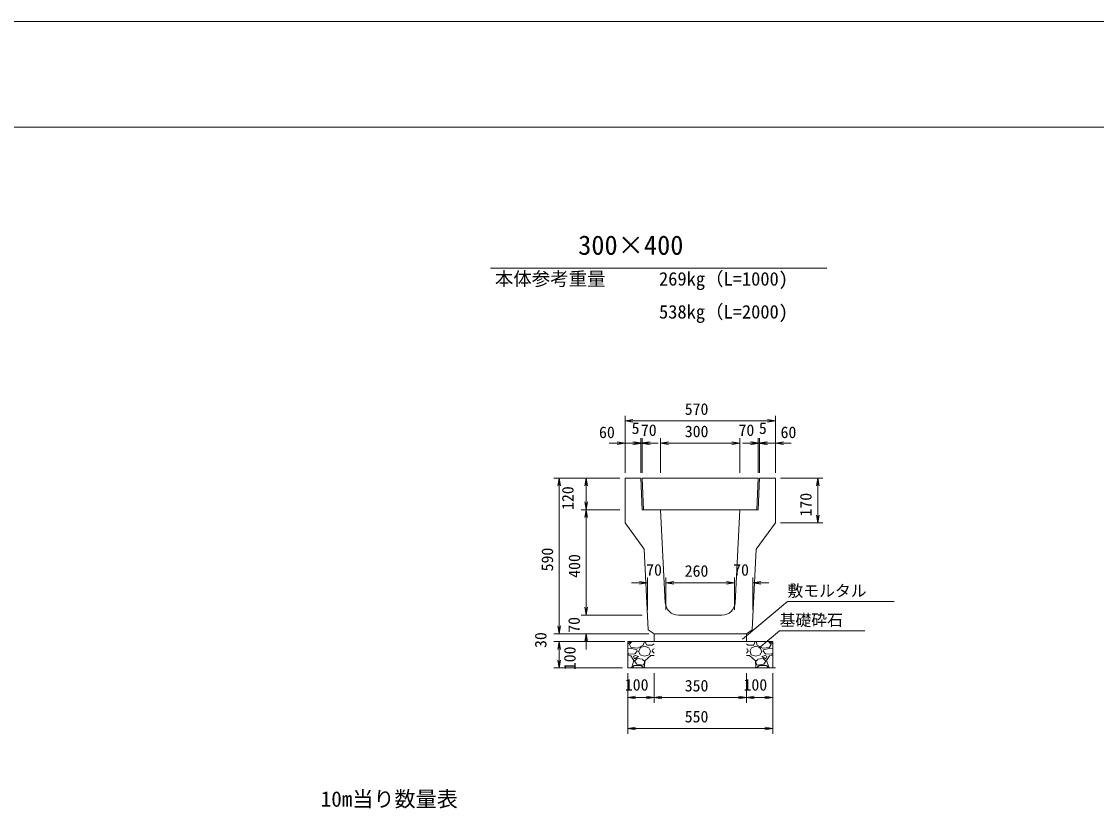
# Model space of a CAD drawing. Units: millimetres, scale not verified. Extents: x 0 to 84100, y 0 to 59400.
# Drawn here: x 25733 to 46112, y 44481 to 59400 of the extents above; entities that cross this region are included whole.
import ezdxf
from ezdxf.enums import TextEntityAlignment as Align

# ---------------------------------------------------------------- set-up
doc = ezdxf.new("R2010")
doc.units = ezdxf.units.MM
doc.header["$LTSCALE"] = 100
for name, color, linetype in [('D-MTR-TXT(文字列）', 7, 'Continuous'), ('D-MTR（材料表タイトル）', 7, 'Continuous'), ('D-STR-TXT（文字）', 7, 'Continuous'), ('D-TTL-TXT（文字）', 7, 'Continuous')]:
    doc.layers.add(name, color=color, linetype=linetype)
for name, color, linetype, lineweight in [('D-STR-DIM（寸法）', 7, 'Continuous', 18), ('D-STR-HTXT（旗揚げ）', 7, 'Continuous', 18), ('D-STR-STRn（構造物）', 7, 'Continuous', 18), ('D-STR（構造物外形線）', 1, 'Continuous', 18), ('D-TTL(外枠）', 2, 'Continuous', 18), ('DEFPOINTS_2', 8, 'Continuous', 18)]:
    doc.layers.add(name, color=color, linetype=linetype, lineweight=lineweight)
doc.styles.add('ＭＳ ゴシック', font='')
doc.styles.get('ＭＳ ゴシック').set_extended_font_data('MS Gothic')

msp = doc.modelspace()

# ---------------------------------------------------------------- linework, layer by layer
at = {"layer": 'D-STR-DIM（寸法）'}
for p, q in [((37174.4, 50844.7), (37174.4, 51927.5)), ((37174.4, 51827.5), (37324.4, 51852.5)), ((37324.4, 51802.5), (37174.4, 51827.5)), ((37174.4, 51827.5), (37324.4, 51827.5)), ((39874.4, 51827.5), (37324.4, 51827.5)), ((39874.4, 51852.5), (40024.4, 51827.5)), ((40024.4, 51827.5), (39874.4, 51802.5)), ((40024.4, 51827.5), (39874.4, 51827.5)), ((40024.4, 50844.7), (40024.4, 51927.5)), ((37024.4, 51403.9), (36874.4, 51403.9)), ((37024.4, 51428.9), (37174.4, 51403.9)), ((37174.4, 51403.9), (37024.4, 51378.9)), ((37174.4, 51403.9), (37024.4, 51403.9)), ((37174.4, 50844.7), (37174.4, 51503.9)), ((37324.4, 51403.9), (37174.4, 51403.9)), ((37349.4, 51403.9), (37199.4, 51403.9)), ((37324.4, 51428.9), (37474.4, 51403.9)), ((37474.4, 51403.9), (37324.4, 51378.9)), ((37474.4, 51403.9), (37324.4, 51403.9)), ((37349.4, 51428.9), (37499.4, 51403.9)), ((37499.4, 51403.9), (37349.4, 51378.9)), ((37499.4, 51403.9), (37349.4, 51403.9)), ((37474.4, 50844.7), (37474.4, 51503.9)), ((37474.4, 50844.7), (37474.4, 51503.9)), ((37474.4, 51403.9), (37624.4, 51428.9)), ((37624.4, 51378.9), (37474.4, 51403.9)), ((37474.4, 51403.9), (37624.4, 51403.9)), ((37499.4, 50844.7), (37499.4, 51503.9)), ((37499.4, 50844.7), (37499.4, 51503.9)), ((37499.4, 51403.9), (37649.4, 51428.9)), ((37649.4, 51378.9), (37499.4, 51403.9)), ((37499.4, 51403.9), (37649.4, 51403.9)), ((37624.4, 51403.9), (37774.4, 51403.9)), ((37649.4, 51403.9), (37799.4, 51403.9)), ((37849.4, 50844.7), (37849.4, 51503.9)), ((37849.4, 50844.7), (37849.4, 51503.9)), ((37849.4, 51403.9), (37999.4, 51428.9)), ((37849.4, 51403.9), (37999.4, 51428.9)), ((37999.4, 51378.9), (37849.4, 51403.9)), ((37849.4, 51403.9), (37999.4, 51403.9)), ((37999.4, 51378.9), (37849.4, 51403.9)), ((37849.4, 51403.9), (37999.4, 51403.9)), ((37999.4, 51403.9), (39200.9, 51403.9)), ((37999.4, 51403.9), (38149.4, 51403.9)), ((39200.9, 51403.9), (39050.9, 51403.9)), ((39200.9, 51428.9), (39350.9, 51403.9)), ((39200.9, 51428.9), (39350.9, 51403.9)), ((39350.9, 51403.9), (39200.9, 51378.9)), ((39350.9, 51403.9), (39200.9, 51403.9)), ((39350.9, 51403.9), (39200.9, 51378.9)), ((39350.9, 51403.9), (39200.9, 51403.9)), ((39350.9, 50844.7), (39350.9, 51503.9)), ((39350.9, 50844.7), (39350.9, 51503.9)), ((39550.9, 51403.9), (39400.9, 51403.9)), ((39575.9, 51403.9), (39425.9, 51403.9)), ((39550.9, 51428.9), (39700.9, 51403.9)), ((39700.9, 51403.9), (39550.9, 51378.9)), ((39700.9, 51403.9), (39550.9, 51403.9)), ((39575.9, 51428.9), (39725.9, 51403.9)), ((39725.9, 51403.9), (39575.9, 51378.9)), ((39725.9, 51403.9), (39575.9, 51403.9)), ((39700.9, 50844.7), (39700.9, 51503.9)), ((39700.9, 50844.7), (39700.9, 51503.9)), ((39700.9, 51403.9), (39850.9, 51428.9)), ((39850.9, 51378.9), (39700.9, 51403.9)), ((39700.9, 51403.9), (39850.9, 51403.9)), ((39725.9, 50844.7), (39725.9, 51503.9)), ((39725.9, 50844.7), (39725.9, 51503.9)), ((39725.9, 51403.9), (39875.9, 51428.9)), ((39875.9, 51378.9), (39725.9, 51403.9)), ((39725.9, 51403.9), (39875.9, 51403.9)), ((39850.9, 51403.9), (40000.9, 51403.9)), ((39875.9, 51403.9), (40025.9, 51403.9)), ((40025.9, 50844.7), (40025.9, 51503.9)), ((40025.9, 51403.9), (40175.9, 51428.9)), ((40175.9, 51378.9), (40025.9, 51403.9)), ((40025.9, 51403.9), (40175.9, 51403.9)), ((40175.9, 51403.9), (40325.9, 51403.9)), ((37074.4, 50744.7), (35826, 50744.7)), ((35901, 50594.7), (35926, 50744.7)), ((35926, 50744.7), (35951, 50594.7)), ((35926, 50744.7), (35926, 50594.7)), ((35926, 50594.7), (35926, 47944.7)), ((37074.4, 50744.7), (36339.6, 50744.7)), ((36414.6, 50594.7), (36439.6, 50744.7)), ((36439.6, 50744.7), (36464.6, 50594.7)), ((36439.6, 50744.7), (36439.6, 50594.7)), ((36439.6, 50594.7), (36439.6, 50294.7)), ((40124.4, 50744.7), (40926.8, 50744.7)), ((40801.8, 50594.7), (40826.8, 50744.7)), ((40826.8, 50744.7), (40851.8, 50594.7)), ((40826.8, 50744.7), (40826.8, 50594.7)), ((40826.8, 50594.7), (40826.8, 50044.7)), ((37074.4, 50144.7), (36339.6, 50144.7)), ((37074.4, 50144.7), (36339.6, 50144.7)), ((36439.6, 50144.7), (36414.6, 50294.7)), ((36414.6, 49994.7), (36439.6, 50144.7)), ((36464.6, 50294.7), (36439.6, 50144.7)), ((36439.6, 50144.7), (36439.6, 50294.7)), ((36439.6, 50144.7), (36464.6, 49994.7)), ((36439.6, 50144.7), (36439.6, 49994.7)), ((36439.6, 49994.7), (36439.6, 48294.7)), ((40826.8, 49894.7), (40801.8, 50044.7)), ((40851.8, 50044.7), (40826.8, 49894.7)), ((40826.8, 49894.7), (40826.8, 50044.7)), ((40124.4, 49894.7), (40926.8, 49894.7)), ((37449.4, 48758.8), (37299.4, 48758.8)), ((37449.4, 48783.8), (37599.4, 48758.8)), ((37599.4, 48758.8), (37449.4, 48733.8)), ((37599.4, 48758.8), (37449.4, 48758.8)), ((37599.4, 48244.7), (37599.4, 48858.8)), ((37949.4, 48244.7), (37949.4, 48858.8)), ((37949.4, 48244.7), (37949.4, 48858.8)), ((37949.4, 48758.8), (38099.4, 48783.8)), ((37949.4, 48758.8), (38099.4, 48783.8)), ((38099.4, 48733.8), (37949.4, 48758.8)), ((37949.4, 48758.8), (38099.4, 48758.8)), ((38099.4, 48733.8), (37949.4, 48758.8)), ((37949.4, 48758.8), (38099.4, 48758.8)), ((38099.4, 48758.8), (39099.4, 48758.8)), ((38099.4, 48758.8), (38249.4, 48758.8)), ((39099.4, 48758.8), (38949.4, 48758.8)), ((39099.4, 48783.8), (39249.4, 48758.8)), ((39099.4, 48783.8), (39249.4, 48758.8)), ((39249.4, 48758.8), (39099.4, 48733.8)), ((39249.4, 48758.8), (39099.4, 48758.8)), ((39249.4, 48758.8), (39099.4, 48733.8)), ((39249.4, 48758.8), (39099.4, 48758.8)), ((39249.4, 48244.7), (39249.4, 48858.8)), ((39249.4, 48244.7), (39249.4, 48858.8)), ((39599.4, 48244.7), (39599.4, 48858.8)), ((39599.4, 48758.8), (39749.4, 48783.8)), ((39749.4, 48733.8), (39599.4, 48758.8)), ((39599.4, 48758.8), (39749.4, 48758.8)), ((39749.4, 48758.8), (39899.4, 48758.8)), ((36439.6, 48294.7), (36439.6, 48444.7)), ((37499.4, 48144.7), (36339.6, 48144.7)), ((37499.4, 48144.7), (36339.6, 48144.7)), ((36439.6, 48144.7), (36414.6, 48294.7)), ((36439.6, 48144.7), (36414.6, 48294.7)), ((36464.6, 48294.7), (36439.6, 48144.7)), ((36439.6, 48144.7), (36439.6, 48294.7)), ((36464.6, 48294.7), (36439.6, 48144.7)), ((36439.6, 48144.7), (36439.6, 48294.7)), ((35926, 47794.7), (35901, 47944.7)), ((35926, 47794.7), (35901, 47944.7)), ((35926, 47944.7), (35926, 48094.7)), ((35951, 47944.7), (35926, 47794.7)), ((35926, 47794.7), (35926, 47944.7)), ((35951, 47944.7), (35926, 47794.7)), ((35926, 47794.7), (35926, 47944.7)), ((37624.4, 47794.7), (35826, 47794.7)), ((37624.4, 47794.7), (35826, 47794.7)), ((37624.4, 47794.7), (36339.6, 47794.7)), ((36414.6, 47644.7), (36439.6, 47794.7)), ((36439.6, 47794.7), (36464.6, 47644.7)), ((36439.6, 47794.7), (36439.6, 47644.7)), ((37124.4, 47644.7), (35826, 47644.7)), ((37169.4, 47644.7), (35826, 47644.7)), ((35901, 47494.7), (35926, 47644.7)), ((35901, 47494.7), (35926, 47644.7)), ((35926, 47644.7), (35951, 47494.7)), ((35926, 47644.7), (35926, 47494.7)), ((35926, 47644.7), (35951, 47494.7)), ((35926, 47644.7), (35926, 47494.7)), ((35926, 47494.7), (35926, 47344.7)), ((35926, 47494.7), (35926, 47294.7)), ((36439.6, 47644.7), (36439.6, 47494.7)), ((35926, 47144.7), (35901, 47294.7)), ((35951, 47294.7), (35926, 47144.7)), ((35926, 47144.7), (35926, 47294.7)), ((37124.4, 47144.7), (35826, 47144.7)), ((37224.4, 47044.7), (37224.4, 45896.9)), ((37224.4, 47044.7), (37224.4, 46483.5)), ((37724.4, 47044.7), (37724.4, 46483.5)), ((37724.4, 47044.7), (37724.4, 46483.5)), ((39474.4, 47044.7), (39474.4, 46483.5)), ((39474.4, 47044.7), (39474.4, 46483.5)), ((39974.4, 47044.7), (39974.4, 45896.9)), ((39974.4, 47044.7), (39974.4, 46483.5)), ((37224.4, 46583.5), (37374.4, 46608.5)), ((37374.4, 46558.5), (37224.4, 46583.5)), ((37224.4, 46583.5), (37374.4, 46583.5)), ((37574.4, 46583.5), (37374.4, 46583.5)), ((37574.4, 46608.5), (37724.4, 46583.5)), ((37724.4, 46583.5), (37574.4, 46558.5)), ((37724.4, 46583.5), (37574.4, 46583.5)), ((37724.4, 46583.5), (37874.4, 46608.5)), ((37874.4, 46558.5), (37724.4, 46583.5)), ((37724.4, 46583.5), (37874.4, 46583.5)), ((39324.4, 46583.5), (37874.4, 46583.5)), ((39324.4, 46608.5), (39474.4, 46583.5)), ((39474.4, 46583.5), (39324.4, 46558.5)), ((39474.4, 46583.5), (39324.4, 46583.5)), ((39474.4, 46583.5), (39624.4, 46608.5)), ((39624.4, 46558.5), (39474.4, 46583.5)), ((39474.4, 46583.5), (39624.4, 46583.5)), ((39624.4, 46583.5), (39824.4, 46583.5)), ((39824.4, 46608.5), (39974.4, 46583.5)), ((39974.4, 46583.5), (39824.4, 46558.5)), ((39974.4, 46583.5), (39824.4, 46583.5)), ((37224.4, 45996.9), (37374.4, 46021.9)), ((37374.4, 45971.9), (37224.4, 45996.9)), ((37224.4, 45996.9), (37374.4, 45996.9)), ((39824.4, 45996.9), (37374.4, 45996.9)), ((39824.4, 46021.9), (39974.4, 45996.9)), ((39974.4, 45996.9), (39824.4, 45971.9)), ((39974.4, 45996.9), (39824.4, 45996.9))]:
    msp.add_line(p, q, dxfattribs=at)
at = {"layer": 'D-STR-HTXT（旗揚げ）'}
for p, q in [((34623.5, 54723), (41001.8, 54723)), ((39401.6, 47690.8), (40254.2, 48407.1)), ((42276.9, 48407.1), (40254.2, 48407.1)), ((39711.1, 47522.2), (40104.4, 47851.9)), ((41721.2, 47851.9), (40104.4, 47851.9))]:
    msp.add_line(p, q, dxfattribs=at)
at = {"layer": 'D-STR-STRn（構造物）'}
for p, q in [((37724.4, 47794.7), (37724.4, 47644.7)), ((39474.4, 47794.7), (39474.4, 47644.7)), ((37724.4, 47644.7), (37224.4, 47644.7)), ((37224.4, 47644.7), (37224.4, 47144.7)), ((37224.4, 47601.2), (37280.7, 47644.7)), ((37300.7, 47513.9), (37224.4, 47505.8)), ((37255.2, 47589.5), (37304.9, 47644.7)), ((37291.2, 47529.2), (37256.2, 47589.2)), ((37414.9, 47520.5), (37289.9, 47530.5)), ((37400.1, 47489.7), (37300.1, 47514.7)), ((37405.3, 47464.1), (37400.3, 47489.1)), ((37520.5, 47574.1), (37415.5, 47519.1)), ((37435.1, 47464.4), (37465.1, 47534.4)), ((37465.3, 47534.4), (37545.3, 47559.4)), ((37540.4, 47644.4), (37520.4, 47574.4)), ((37545.1, 47559.4), (37625.1, 47529.4)), ((37557.4, 47644.7), (37584.4, 47580.6)), ((37584.9, 47579.2), (37689.9, 47574.2)), ((37625.3, 47529.3), (37655.3, 47464.3)), ((37690.1, 47464.6), (37705.1, 47504.6)), ((37690.3, 47574.8), (37724.4, 47601.2)), ((37724.4, 47505.8), (37705.7, 47503.9)), ((39524.4, 47644.7), (37724.4, 47644.7)), ((39474.4, 47644.7), (39974.4, 47644.7)), ((39508.5, 47574.8), (39474.4, 47601.2)), ((39474.4, 47505.8), (39493.1, 47503.9)), ((39508.6, 47464.6), (39493.6, 47504.6)), ((39613.8, 47579.2), (39508.8, 47574.2)), ((39573.4, 47529.3), (39543.4, 47464.3)), ((39653.7, 47559.4), (39573.7, 47529.4)), ((39641.3, 47644.7), (39614.3, 47580.6)), ((39733.4, 47534.4), (39653.4, 47559.4)), ((39658.3, 47644.4), (39678.3, 47574.4)), ((39678.3, 47574.1), (39783.3, 47519.1)), ((39763.6, 47464.4), (39733.6, 47534.4)), ((39783.8, 47520.5), (39908.8, 47530.5)), ((39793.4, 47464.1), (39798.4, 47489.1)), ((39798.7, 47489.7), (39898.7, 47514.7)), ((39943.5, 47589.5), (39893.8, 47644.7)), ((39898.1, 47513.9), (39974.4, 47505.8)), ((39907.5, 47529.2), (39942.5, 47589.2)), ((39974.4, 47601.2), (39918.1, 47644.7)), ((39974.4, 47644.7), (39974.4, 47144.7)), ((37245.1, 47406.1), (37224.4, 47428.7)), ((37285.4, 47373.9), (37224.4, 47379)), ((37359.9, 47414.8), (37244.9, 47404.8)), ((37341.3, 47284.7), (37286.3, 47374.7)), ((37300.3, 47159.3), (37340.3, 47284.3)), ((37335.1, 47369.5), (37355.1, 47319.5)), ((37370.2, 47384.3), (37335.2, 47369.3)), ((37355.1, 47319.6), (37430.1, 47364.6)), ((37405.2, 47324.4), (37355.2, 47274.4)), ((37405.2, 47464.5), (37360.2, 47414.5)), ((37430.4, 47364.5), (37370.4, 47384.5)), ((37505.8, 47309.7), (37405.8, 47324.7)), ((37429.8, 47464.6), (37459.8, 47394.6)), ((37459.8, 47394.1), (37544.8, 47369.1)), ((37546.3, 47273.4), (37506.3, 47308.4)), ((37545.5, 47369.2), (37630.5, 47394.2)), ((37665.4, 47384.4), (37550.4, 47279.4)), ((37630.1, 47394.7), (37655.1, 47464.7)), ((37724.4, 47379), (37665.4, 47383.9)), ((37724.4, 47428.7), (37690.1, 47466.1)), ((39474.4, 47428.7), (39508.7, 47466.1)), ((39474.4, 47379), (39533.4, 47383.9)), ((39533.4, 47384.4), (39648.4, 47279.4)), ((39568.7, 47394.7), (39543.7, 47464.7)), ((39653.2, 47369.2), (39568.2, 47394.2)), ((39652.4, 47273.4), (39692.4, 47308.4)), ((39738.9, 47394.1), (39653.9, 47369.1)), ((39692.9, 47309.7), (39792.9, 47324.7)), ((39768.9, 47464.6), (39738.9, 47394.6)), ((39768.3, 47364.5), (39828.3, 47384.5)), ((39843.7, 47319.6), (39768.7, 47364.6)), ((39793.5, 47464.5), (39838.5, 47414.5)), ((39793.5, 47324.4), (39843.5, 47274.4)), ((39828.6, 47384.3), (39863.6, 47369.3)), ((39838.8, 47414.8), (39953.8, 47404.8)), ((39863.7, 47369.5), (39843.7, 47319.5)), ((39857.4, 47284.7), (39912.4, 47374.7)), ((39898.4, 47159.3), (39858.4, 47284.3)), ((39913.4, 47373.9), (39974.4, 47379)), ((39953.7, 47406.1), (39974.4, 47428.7)), ((37224.4, 47144.7), (40024.4, 47144.7)), ((37280.7, 47144.7), (37300.3, 47159.8)), ((37304.9, 47144.7), (37345.2, 47189.5)), ((37345.2, 47189.5), (37475.2, 47189.5)), ((37355.1, 47274.6), (37395.1, 47214.6)), ((37395.4, 47214.2), (37520.4, 47199.2)), ((37475.1, 47190.6), (37540.1, 47145.6)), ((37520.4, 47199.5), (37545.4, 47244.5)), ((37544.4, 47175.6), (37557.4, 47144.7)), ((37550, 47279.7), (37545, 47174.7)), ((37545.2, 47244.5), (37545.2, 47274.5)), ((39654.3, 47175.6), (39641.3, 47144.7)), ((39648.7, 47279.7), (39653.7, 47174.7)), ((39678.4, 47199.5), (39653.4, 47244.5)), ((39653.5, 47244.5), (39653.5, 47274.5)), ((39723.7, 47190.6), (39658.7, 47145.6)), ((39803.3, 47214.2), (39678.3, 47199.2)), ((39853.5, 47189.5), (39723.5, 47189.5)), ((39843.7, 47274.6), (39803.7, 47214.6)), ((39893.8, 47144.7), (39853.5, 47189.5)), ((39918.1, 47144.7), (39898.5, 47159.8))]:
    msp.add_line(p, q, dxfattribs=at)
at = {"layer": 'D-STR（構造物外形線）'}
for p, q in [((37174.4, 49894.7), (37174.4, 50744.7)), ((37174.4, 50744.7), (37474.4, 50744.7)), ((37499.4, 50144.7), (37474.4, 50744.7)), ((37499.4, 50744.7), (39699.4, 50744.7)), ((37499.4, 50744.7), (37524.4, 50144.7)), ((39674.4, 50144.7), (39699.4, 50744.7)), ((39699.4, 50144.7), (39724.4, 50744.7)), ((39724.4, 50744.7), (40024.4, 50744.7)), ((40024.4, 49894.7), (40024.4, 50744.7)), ((37499.4, 50144.7), (37849.4, 50144.7)), ((37524.4, 50144.7), (39674.4, 50144.7)), ((37849.4, 50144.7), (37937.5, 48382.2)), ((39261.2, 48382.2), (39349.4, 50144.7)), ((39699.4, 50144.7), (39349.4, 50144.7)), ((37174.4, 49894.7), (37536.9, 49394.7)), ((39661.9, 49394.7), (40024.4, 49894.7)), ((37536.9, 49394.7), (37613.1, 47869.7)), ((39585.6, 47869.7), (39661.9, 49394.7)), ((38187.2, 48144.7), (39011.6, 48144.7)), ((37724.4, 47794.7), (37613.1, 47869.7)), ((39474.4, 47794.7), (37724.4, 47794.7)), ((39474.4, 47794.7), (39585.6, 47869.7))]:
    msp.add_line(p, q, dxfattribs=at)
for centre, start, end in [((38187.2, 48394.7), 182.86241, 270), ((39011.6, 48394.7), 270, 357.13759)]:
    msp.add_arc(centre, 250, start, end, dxfattribs=at)
at = {"layer": 'D-TTL(外枠）'}
msp.add_line((2300, 57400), (81800, 57400), dxfattribs=at)
at = {"layer": 'DEFPOINTS_2'}
msp.add_line((0, 59400), (84100, 59400), dxfattribs=at)

# ---------------------------------------------------------------- texts
at = {"layer": 'D-MTR-TXT(文字列）', "style": 'ＭＳ ゴシック'}
for s, p in [('本体参考重量', (34706.5, 54316.3)), ('269kg（L=1000)', (37818.5, 54316.3)), ('538kg（L=2000)', (37818.5, 53692.2))]:
    msp.add_text(s, height=256.6, dxfattribs=at).set_placement(p, align=Align.BOTTOM_LEFT)
at = {"layer": 'D-MTR（材料表タイトル）', "style": 'ＭＳ ゴシック'}
msp.add_text('10m当り数量表', height=293.3, dxfattribs=at).set_placement((31405.6, 44426.2), align=Align.BOTTOM_LEFT)
at = {"layer": 'D-STR-DIM（寸法）', "style": 'ＭＳ ゴシック'}
for s, p in [('570', (38306.2, 51877.5)), ('5', (37299.4, 51515)), ('5', (39712.1, 51515)), ('60', (36681.1, 51437)), ('70', (37474.9, 51477.2)), ('300', (38307, 51453.9)), ('70', (39326.4, 51477.2)), ('60', (40123.3, 51437)), ('70', (37574.9, 48828.7)), ('260', (38305.5, 48808.8)), ('70', (39224.9, 48828.7)), ('100', (37170.6, 46649.9)), ('350', (38306.2, 46633.5)), ('100', (39420.6, 46649.9)), ('550', (38306.2, 46046.9))]:
    msp.add_text(s, height=219.9, dxfattribs=at).set_placement(p, align=Align.BOTTOM_LEFT)
for s, p in [('120', (36264.6, 50140.9)), ('170', (40776.8, 50015.9)), ('590', (35876, 48976.5)), ('400', (36389.6, 48853.8)), ('70', (36383, 47812.5)), ('30', (35751, 47524)), ('100', (36303.4, 47103.1))]:
    msp.add_text(s, height=219.9, rotation=90, dxfattribs=at).set_placement(p, align=Align.BOTTOM_LEFT)
at = {"layer": 'D-STR-TXT（文字）', "style": 'ＭＳ ゴシック'}
for s, p in [('敷モルタル', (40254.2, 48432.1)), ('基礎砕石', (40104.4, 47876.9))]:
    msp.add_text(s, height=219.9, dxfattribs=at).set_placement(p, align=Align.BOTTOM_LEFT)
at = {"layer": 'D-TTL-TXT（文字）', "style": 'ＭＳ ゴシック'}
msp.add_text('300×400', height=366.6, dxfattribs=at).set_placement((36286.1, 54867.8), align=Align.BOTTOM_LEFT)

doc.saveas('drawing.dxf')
